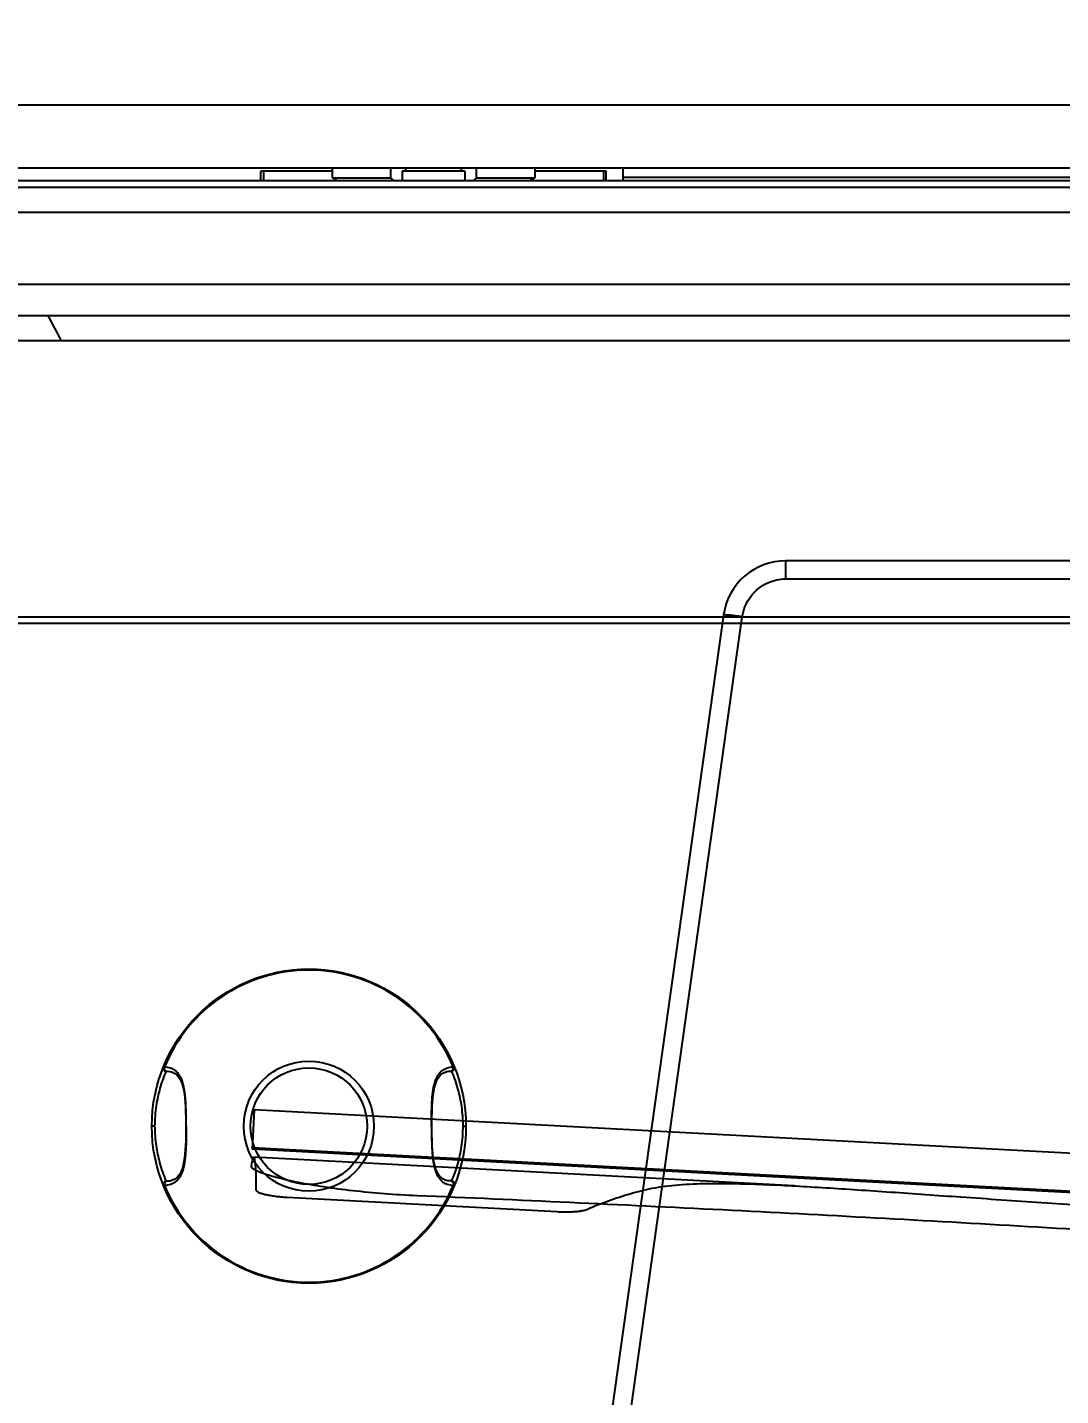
# Model space of a CAD drawing. Header units: millimetres. Extents: x -97344 to -49824, y -57049 to -40247.
# Drawn here: x -69763.63 to -69730.73, y -52818.97 to -52775.41 of the extents above; entities that cross this region are included whole.
import ezdxf

# ---------------------------------------------------------------- set-up
doc = ezdxf.new("R2010")
doc.units = ezdxf.units.MM
doc.header["$LTSCALE"] = 200
doc.header["$PDSIZE"] = -1
for name, color, linetype in [('DIM', 3, 'Continuous'), ('LAY0001', 7, 'Continuous'), ('LAY0011', 7, 'Continuous')]:
    doc.layers.add(name, color=color, linetype=linetype)
doc.styles.add('TSSD_Dimension', font='tssdeng.shx', dxfattribs={"width": 0.7, "bigfont": 'hztxt.shx'})
doc.dimstyles.new('TSSD_20_20', dxfattribs={"dimtxt": 60, "dimasz": 20, "dimexe": 20, "dimexo": 50, "dimgap": 20, "dimtad": 1, "dimdec": 0, "dimzin": 0, "dimdsep": 46, "dimtxsty": 'TSSD_Dimension', "dimblk": 'ARCHTICK', "dimcen": 0, "dimdle": 20, "dimclrt": 7, "dimadec": 0, "dimazin": 0, "dimtfac": 1, "dimtdec": 0, "dimtix": 1, "dimtmove": 2, "dimatfit": 3, "dimfxl": 1, "dimtolj": 1, "dimtzin": 0, "dimarcsym": 0})

# ---------------------------------------------------------------- blocks, each defined once
blk = doc.blocks.new('23-D1020-B_EXTRUSION-MAIN-BODY_BASESTAND-0_5m_Absen-PL__363', base_point=(418.75, -61.98))
at = {"color": 7, "linetype": 'Continuous'}
for p, q in [((892.007, 18.02), (441.246, 18.02)), ((892.007, 17.82), (441.246, 17.82))]:
    blk.add_line(p, q, dxfattribs=at)
blk = doc.blocks.new('Top1', base_point=(668.75, -75.52))
blk.add_blockref('23-D1020-B_EXTRUSION-MAIN-BODY_BASESTAND-0_5m_Absen-PL__363', (418.75, -61.98))
blk = doc.blocks.new('*U1521')
blk.add_blockref('Top1', (0, -50.114))
blk = doc.blocks.new('*U1522')
at = {"layer": 'DIM', "color": 0, "linetype": 'ByBlock', "lineweight": -2, "transparency": 16777216}
blk.add_blockref('*U1521', (0, 0), dxfattribs=at)
blk = doc.blocks.new('2250')
at = {"color": 7, "linetype": 'Continuous'}
for p, q in [((-45337.856, -64404.84), (-45577.425, -64404.84)), ((-45337.856, -64406.84), (-45577.211, -64406.84)), ((-45554.311, -64407.24), (-45554.311, -64406.94)), ((-45552.033, -64406.94), (-45554.311, -64406.94)), ((-45554.226, -64406.94), (-45554.226, -64407.24)), ((-45552.033, -64407.148), (-45552.033, -64406.84)), ((-45550.178, -64406.84), (-45550.178, -64407.148)), ((-45549.811, -64406.94), (-45549.811, -64407.24)), ((-45547.811, -64406.94), (-45549.811, -64406.94)), ((-45549.69, -64406.94), (-45549.69, -64406.84)), ((-45547.932, -64406.84), (-45547.932, -64406.94)), ((-45547.811, -64406.94), (-45547.811, -64407.24)), ((-45547.443, -64407.148), (-45547.443, -64406.84)), ((-45545.589, -64406.84), (-45545.589, -64407.148)), ((-45543.311, -64406.94), (-45545.589, -64406.94)), ((-45543.396, -64406.94), (-45543.396, -64407.24)), ((-45543.311, -64407.24), (-45543.311, -64406.94)), ((-45577.168, -64407.24), (-45337.931, -64407.24)), ((-45571.361, -64407.443), (-45487.361, -64407.443)), ((-45552.033, -64407.148), (-45551.915, -64407.195)), ((-45552.033, -64407.148), (-45550.178, -64407.148)), ((-45551.915, -64407.24), (-45551.915, -64407.195)), ((-45550.08, -64407.24), (-45550.178, -64407.148)), ((-45547.443, -64407.148), (-45547.541, -64407.24)), ((-45547.443, -64407.148), (-45545.589, -64407.148)), ((-45545.707, -64407.195), (-45545.589, -64407.148)), ((-45545.707, -64407.24), (-45545.707, -64407.195)), ((-45571.361, -64408.24), (-45487.361, -64408.24)), ((-45576.815, -64410.54), (-45438.201, -64410.54)), ((-45341.981, -64411.54), (-45576.708, -64411.54)), ((-45099.048, -64412.34), (-45576.514, -64412.34)), ((-45537.594, -64419.919), (-45537.594, -64419.34)), ((-45522.36, -64419.34), (-45537.594, -64419.34)), ((-45537.594, -64419.919), (-45522.36, -64419.919)), ((-45539.574, -64421.061), (-45546.539, -64470.618)), ((-45545.945, -64470.681), (-45538.98, -64421.124)), ((-45552.778, -64432.373), (-45552.786, -64432.373)), ((-45557.378, -64435.461), (-45557.413, -64435.458)), ((-45557.32, -64435.595), (-45557.303, -64435.594)), ((-45557.303, -64435.594), (-45557.298, -64435.594)), ((-45548.267, -64435.585), (-45548.262, -64435.585)), ((-45548.262, -64435.585), (-45548.245, -64435.586)), ((-45548.245, -64435.586), (-45548.239, -64435.6)), ((-45548.245, -64435.586), (-45548.239, -64435.6)), ((-45548.152, -64435.449), (-45548.187, -64435.452)), ((-45557.681, -64437.344), (-45557.781, -64437.345)), ((-45556.698, -64437.343), (-45556.685, -64437.343)), ((-45548.864, -64437.336), (-45548.877, -64437.336)), ((-45547.881, -64437.335), (-45547.781, -64437.335)), ((-45557.409, -64439.231), (-45557.375, -64439.227)), ((-45557.317, -64439.093), (-45557.323, -64439.079)), ((-45557.317, -64439.093), (-45557.323, -64439.079)), ((-45557.299, -64439.094), (-45557.316, -64439.093)), ((-45557.295, -64439.094), (-45557.299, -64439.094)), ((-45548.259, -64439.085), (-45548.263, -64439.085)), ((-45548.241, -64439.084), (-45548.259, -64439.085)), ((-45548.183, -64439.218), (-45548.148, -64439.222)), ((-45552.783, -64442.306), (-45552.776, -64442.306))]:
    blk.add_line(p, q, dxfattribs=at)
for points in [[(-45557.299, -64435.594), (-45557.207, -64435.602), (-45557.123, -64435.625), (-45557.048, -64435.662), (-45556.983, -64435.711), (-45556.93, -64435.77), (-45556.885, -64435.838), (-45556.847, -64435.915), (-45556.814, -64436), (-45556.786, -64436.097), (-45556.763, -64436.204), (-45556.745, -64436.322), (-45556.73, -64436.451), (-45556.718, -64436.589), (-45556.71, -64436.737), (-45556.704, -64436.891), (-45556.701, -64437.051), (-45556.699, -64437.215), (-45556.698, -64437.343)], [(-45548.864, -64437.336), (-45548.863, -64437.203), (-45548.861, -64437.038), (-45548.858, -64436.88), (-45548.853, -64436.731), (-45548.845, -64436.59), (-45548.835, -64436.456), (-45548.821, -64436.33), (-45548.803, -64436.211), (-45548.78, -64436.101), (-45548.752, -64435.999), (-45548.718, -64435.907), (-45548.677, -64435.826), (-45548.63, -64435.756), (-45548.576, -64435.698), (-45548.514, -64435.651), (-45548.442, -64435.616), (-45548.359, -64435.594), (-45548.266, -64435.585)], [(-45556.698, -64437.343), (-45556.698, -64437.476), (-45556.7, -64437.642), (-45556.703, -64437.799), (-45556.709, -64437.948), (-45556.716, -64438.089), (-45556.727, -64438.223), (-45556.74, -64438.35), (-45556.758, -64438.468), (-45556.781, -64438.579), (-45556.809, -64438.68), (-45556.844, -64438.772), (-45556.884, -64438.853), (-45556.932, -64438.923), (-45556.986, -64438.981), (-45557.048, -64439.028), (-45557.119, -64439.063), (-45557.203, -64439.086), (-45557.295, -64439.094)], [(-45548.263, -64439.085), (-45548.355, -64439.077), (-45548.439, -64439.054), (-45548.514, -64439.017), (-45548.578, -64438.968), (-45548.631, -64438.909), (-45548.676, -64438.841), (-45548.715, -64438.765), (-45548.747, -64438.679), (-45548.775, -64438.582), (-45548.798, -64438.475), (-45548.817, -64438.357), (-45548.832, -64438.229), (-45548.843, -64438.09), (-45548.852, -64437.943), (-45548.857, -64437.788), (-45548.861, -64437.628), (-45548.863, -64437.465), (-45548.864, -64437.336)]]:
    blk.add_lwpolyline(points, dxfattribs=at)
for radius in [5, 2.072, 1.856]:
    blk.add_circle((-45552.781, -64437.34), radius, dxfattribs=at)
for centre, radius, start, end in [((-45537.594, -64421.34), 2, 90, 172), ((-45552.781, -64437.34), 4.967, 90.0566, 157.7786), ((-45552.781, -64437.34), 4.967, 22.3346, 89.9715), ((-45557.32, -64435.495), 0.1, 157.9325, 270.0365), ((-45557.298, -64435.521), 0.0729, 257.7805, 269.6293), ((-45548.267, -64435.512), 0.0728, 270.554, 282.6644), ((-45548.245, -64435.486), 0.1, 270.0622, 22.1893), ((-45557.317, -64439.193), 0.1, 90.0622, 202.1893), ((-45552.781, -64437.34), 4.967, 202.3346, 269.9715), ((-45557.295, -64439.167), 0.0728, 90.5543, 102.6644), ((-45552.781, -64437.34), 4.967, 270.0566, 337.7786), ((-45548.263, -64439.158), 0.0729, 77.7805, 89.6292), ((-45548.241, -64439.184), 0.1, 337.9325, 90.0366)]:
    blk.add_arc(centre, radius, start, end, dxfattribs=at)
blk.add_ellipse((-45570.181, -64416.969), major_axis=(0, 10.619), ratio=0.996166, start_param=-1.119749, end_param=-1.034134, dxfattribs=at)
for points, knots in [([(-45538.98, -64421.124), (-45538.947, -64420.893), (-45538.762, -64420.44), (-45538.378, -64420.136), (-45538.165, -64420.041)], [0, 0, 0, 0, 0.500096, 1, 1, 1, 1]), ([(-45538.98, -64421.124), (-45539.055, -64421.113), (-45539.191, -64421.098), (-45539.388, -64421.064), (-45539.482, -64421.077), (-45539.572, -64421.046), (-45539.574, -64421.061)], [0, 0, 0, 0, 0.381978, 0.706507, 0.922778, 1, 1, 1, 1]), ([(-45557.681, -64437.344), (-45557.681, -64437.125), (-45557.65, -64436.714), (-45557.523, -64436.128), (-45557.395, -64435.769), (-45557.32, -64435.595)], [0, 0, 0, 0, 0.366883, 0.683641, 1, 1, 1, 1]), ([(-45557.314, -64435.592), (-45557.325, -64435.59), (-45557.349, -64435.578), (-45557.375, -64435.545), (-45557.385, -64435.503), (-45557.382, -64435.474), (-45557.378, -64435.461)], [0, 0, 0, 0, 0.216763, 0.472652, 0.746531, 1, 1, 1, 1]), ([(-45556.685, -64437.343), (-45556.685, -64437.217), (-45556.686, -64437.028), (-45556.693, -64436.78), (-45556.7, -64436.601), (-45556.712, -64436.43), (-45556.73, -64436.268), (-45556.755, -64436.117), (-45556.796, -64435.941), (-45556.857, -64435.784), (-45556.944, -64435.658), (-45557.015, -64435.584), (-45557.096, -64435.527), (-45557.216, -64435.476), (-45557.314, -64435.464), (-45557.378, -64435.461)], [0, 0, 0, 0, 0.171104, 0.254536, 0.335477, 0.413055, 0.486502, 0.555438, 0.619296, 0.730701, 0.779701, 0.825505, 0.869244, 0.912249, 1, 1, 1, 1]), ([(-45548.877, -64437.336), (-45548.877, -64437.209), (-45548.875, -64436.961), (-45548.865, -64436.6), (-45548.839, -64436.269), (-45548.786, -64435.981), (-45548.708, -64435.776), (-45548.622, -64435.649), (-45548.55, -64435.575), (-45548.469, -64435.519), (-45548.35, -64435.466), (-45548.252, -64435.452), (-45548.187, -64435.452)], [0, 0, 0, 0, 0.171102, 0.335479, 0.48663, 0.619158, 0.730777, 0.7798, 0.825516, 0.869217, 0.91222, 1, 1, 1, 1]), ([(-45548.251, -64435.583), (-45548.239, -64435.581), (-45548.215, -64435.568), (-45548.191, -64435.536), (-45548.18, -64435.495), (-45548.183, -64435.466), (-45548.187, -64435.452)], [0, 0, 0, 0, 0.2305, 0.47668, 0.736748, 1, 1, 1, 1]), ([(-45548.245, -64435.586), (-45548.245, -64435.586), (-45548.245, -64435.586), (-45548.245, -64435.586), (-45548.245, -64435.586)], [0, 0, 0, 0, 0.63971, 1, 1, 1, 1]), ([(-45548.239, -64435.6), (-45548.158, -64435.788), (-45548.03, -64436.155), (-45547.909, -64436.738), (-45547.881, -64437.128), (-45547.881, -64437.335)], [0, 0, 0, 0, 0.34485, 0.651253, 1, 1, 1, 1]), ([(-45557.323, -64439.079), (-45557.403, -64438.891), (-45557.531, -64438.524), (-45557.652, -64437.941), (-45557.681, -64437.552), (-45557.681, -64437.344)], [0, 0, 0, 0, 0.34485, 0.651254, 1, 1, 1, 1]), ([(-45556.685, -64437.343), (-45556.684, -64437.47), (-45556.686, -64437.719), (-45556.697, -64438.079), (-45556.723, -64438.41), (-45556.775, -64438.698), (-45556.853, -64438.904), (-45556.94, -64439.03), (-45557.012, -64439.104), (-45557.093, -64439.161), (-45557.212, -64439.213), (-45557.31, -64439.227), (-45557.375, -64439.227)], [0, 0, 0, 0, 0.171101, 0.335478, 0.486629, 0.61916, 0.730777, 0.779799, 0.825515, 0.869217, 0.91222, 1, 1, 1, 1]), ([(-45548.877, -64437.336), (-45548.876, -64437.462), (-45548.876, -64437.651), (-45548.869, -64437.899), (-45548.861, -64438.078), (-45548.849, -64438.249), (-45548.831, -64438.411), (-45548.807, -64438.562), (-45548.766, -64438.738), (-45548.704, -64438.895), (-45548.618, -64439.021), (-45548.546, -64439.095), (-45548.465, -64439.152), (-45548.346, -64439.203), (-45548.248, -64439.215), (-45548.183, -64439.218)], [0, 0, 0, 0, 0.171105, 0.254537, 0.335479, 0.413058, 0.486508, 0.555456, 0.619315, 0.730687, 0.779696, 0.825506, 0.869245, 0.912251, 1, 1, 1, 1]), ([(-45547.881, -64437.335), (-45547.881, -64437.555), (-45547.911, -64437.965), (-45548.039, -64438.551), (-45548.166, -64438.91), (-45548.241, -64439.084)], [0, 0, 0, 0, 0.366883, 0.683641, 1, 1, 1, 1]), ([(-45557.311, -64439.096), (-45557.323, -64439.099), (-45557.347, -64439.111), (-45557.371, -64439.144), (-45557.382, -64439.185), (-45557.379, -64439.213), (-45557.375, -64439.227)], [0, 0, 0, 0, 0.230501, 0.47668, 0.736748, 1, 1, 1, 1]), ([(-45557.316, -64439.093), (-45557.316, -64439.093), (-45557.317, -64439.093), (-45557.317, -64439.093), (-45557.317, -64439.093)], [0, 0, 0, 0, 0.639711, 1, 1, 1, 1]), ([(-45548.248, -64439.087), (-45548.236, -64439.089), (-45548.212, -64439.101), (-45548.187, -64439.134), (-45548.176, -64439.176), (-45548.179, -64439.205), (-45548.183, -64439.218)], [0, 0, 0, 0, 0.216764, 0.472653, 0.746533, 1, 1, 1, 1])]:
    blk.add_open_spline(points, degree=3, knots=knots, dxfattribs=at)
blk.add_open_spline([(-45538.165, -64420.041), (-45537.987, -64419.961), (-45537.788, -64419.919), (-45537.594, -64419.919)], degree=3, dxfattribs=at)
at = {"layer": 'LAY0001', "color": 7, "linetype": 'Continuous'}
for p, q in [((-45554.518, -64436.823), (-45554.584, -64438.071)), ((-45510.422, -64439.17), (-45554.518, -64436.823)), ((-45510.486, -64440.377), (-45554.582, -64438.03)), ((-45510.488, -64440.418), (-45554.584, -64438.071)), ((-45537.331, -64439.24), (-45554.534, -64438.324)), ((-45553.481, -64439.602), (-45544.874, -64440.06))]:
    blk.add_line(p, q, dxfattribs=at)
for points, knots in [([(-45554.613, -64438.614), (-45554.597, -64438.515), (-45554.532, -64438.164), (-45554.452, -64438.881), (-45554.471, -64439.103), (-45554.47, -64439.367)], [0, 0, 0, 0, 0.222251, 0.412575, 1, 1, 1, 1]), ([(-45549.335, -64439.556), (-45549.683, -64439.541), (-45550.366, -64439.5), (-45551.356, -64439.406), (-45552.266, -64439.286), (-45553.061, -64439.149), (-45553.701, -64439.011), (-45554.192, -64438.867), (-45554.461, -64438.769), (-45554.62, -64438.659), (-45554.613, -64438.614)], [0, 0, 0, 0, 0.19254, 0.378813, 0.550575, 0.700905, 0.824369, 0.916467, 0.974707, 1, 1, 1, 1]), ([(-45543.929, -64439.988), (-45543.702, -64439.889), (-45543.247, -64439.707), (-45542.555, -64439.483), (-45542.089, -64439.367), (-45541.857, -64439.319)], [0, 0, 0, 0, 0.340667, 0.673591, 1, 1, 1, 1]), ([(-45541.857, -64439.319), (-45541.578, -64439.263), (-45540.988, -64439.19), (-45540.084, -64439.159), (-45539.152, -64439.165), (-45538.217, -64439.195), (-45537.273, -64439.241), (-45536.305, -64439.299), (-45535.296, -64439.364), (-45534.238, -64439.437), (-45533.139, -64439.515), (-45532.394, -64439.567), (-45532.017, -64439.593)], [0, 0, 0, 0, 0.086509, 0.18023, 0.275129, 0.369905, 0.465009, 0.562367, 0.664918, 0.772857, 0.884972, 1, 1, 1, 1]), ([(-45554.47, -64439.367), (-45554.47, -64439.38), (-45554.446, -64439.413), (-45554.385, -64439.445), (-45554.293, -64439.481), (-45554.17, -64439.514), (-45554.023, -64439.544), (-45553.854, -64439.57), (-45553.672, -64439.59), (-45553.546, -64439.599), (-45553.481, -64439.602)], [0, 0, 0, 0, 0.039201, 0.104861, 0.200203, 0.323369, 0.470104, 0.635607, 0.814279, 1, 1, 1, 1]), ([(-45510.564, -64441.847), (-45513.769, -64441.597), (-45520.206, -64441.134), (-45529.889, -64440.527), (-45539.607, -64439.996), (-45546.093, -64439.693), (-45549.335, -64439.556)], [0, 0, 0, 0, 0.248316, 0.498455, 0.749368, 1, 1, 1, 1]), ([(-45532.017, -64439.593), (-45531.161, -64439.651), (-45529.439, -64439.772), (-45526.843, -64439.953), (-45524.219, -64440.134), (-45521.574, -64440.309), (-45518.914, -64440.477), (-45516.243, -64440.635), (-45513.566, -64440.782), (-45511.78, -64440.872), (-45510.887, -64440.916)], [0, 0, 0, 0, 0.121519, 0.244571, 0.368875, 0.494153, 0.620141, 0.746599, 0.873296, 1, 1, 1, 1]), ([(-45544.874, -64440.06), (-45544.823, -64440.063), (-45544.723, -64440.067), (-45544.576, -64440.068), (-45544.436, -64440.065), (-45544.305, -64440.058), (-45544.187, -64440.046), (-45544.084, -64440.031), (-45544, -64440.013), (-45543.95, -64439.997), (-45543.929, -64439.988)], [0, 0, 0, 0, 0.159464, 0.315104, 0.463704, 0.602011, 0.727104, 0.836554, 0.928196, 1, 1, 1, 1])]:
    blk.add_open_spline(points, degree=3, knots=knots, dxfattribs=at)
at = {"layer": 'LAY0011', "color": 7, "linetype": 'Continuous'}
for p, q in [((-45098.35, -64406.84), (-45577.211, -64406.84)), ((-45542.781, -64406.84), (-45542.781, -64407.24)), ((-45515.781, -64407.14), (-45542.781, -64407.14))]:
    blk.add_line(p, q, dxfattribs=at)
blk = doc.blocks.new('*U1514')
at = {"layer": 'DIM', "color": 3}
blk.add_blockref('2250', (45347.11, 64440.647), dxfattribs=at)
blk = doc.blocks.new('*U1516')
at = {"layer": 'DIM', "color": 0, "linetype": 'ByBlock', "lineweight": -2, "transparency": 16777216}
blk.add_blockref('*U1514', (0, 0), dxfattribs=at)
blk = doc.blocks.new('_ArchTick')
at = {"color": 0, "linetype": 'ByBlock', "const_width": 0.5}
blk.add_lwpolyline([(-0.7071, -0.7071), (0.7071, 0.7071)], dxfattribs=at)
blk = doc.blocks.new('*D1537')
at = {"layer": 'Defpoints', "color": 0, "transparency": 16777216}
for p in [(-70012.084, -52777.889), (-69774.572, -52777.889), (-69539.665, -53430.314)]:
    blk.add_point(p, dxfattribs=at)
at = {"layer": 'DIM', "color": 0, "lineweight": -2, "transparency": 16777216}
for p, q in [((-70012.084, -53450.314), (-70012.084, -52757.889)), ((-69824.572, -52777.889), (-70032.084, -52777.889)), ((-69589.665, -53430.314), (-70032.084, -53430.314))]:
    blk.add_line(p, q, dxfattribs=at)
at = {"layer": 'DIM', "color": 0, "lineweight": -2, "transparency": 16777216, "xscale": 20, "yscale": 20, "zscale": 20}
for p, rotation in [((-70012.084, -52777.889), 90), ((-70012.084, -53430.314), 270)]:
    blk.add_blockref('_ArchTick', p, dxfattribs=dict(at, rotation=rotation))
at = {"layer": 'DIM', "color": 7, "transparency": 16777216, "insert": (-70062.084, -53104.101), "char_height": 60, "attachment_point": 5, "rotation": 90, "style": 'TSSD_Dimension'}
blk.add_mtext('\\A1;652', dxfattribs=at)

msp = doc.modelspace()

# ---------------------------------------------------------------- block references
at = {"layer": 'DIM', "color": 3}
for name, p in [('*U1522', (-69539.665, -52837.614)), ('*U1516', (-69548.994, -52813.697))]:
    msp.add_blockref(name, p, dxfattribs=at)

# ---------------------------------------------------------------- dimensions: what is measured, and where the dimension line sits
dim = msp.add_linear_dim(base=(-70012.084, -52777.889), p1=(-69539.665, -53430.314), p2=(-69774.572, -52777.889), angle=90, dimstyle='TSSD_20_20', dxfattribs=at)
dim.commit()
dim.dimension.update_dxf_attribs({"geometry": '*D1537', "text_midpoint": (-70062.084, -53104.101)})

doc.saveas('drawing.dxf')
